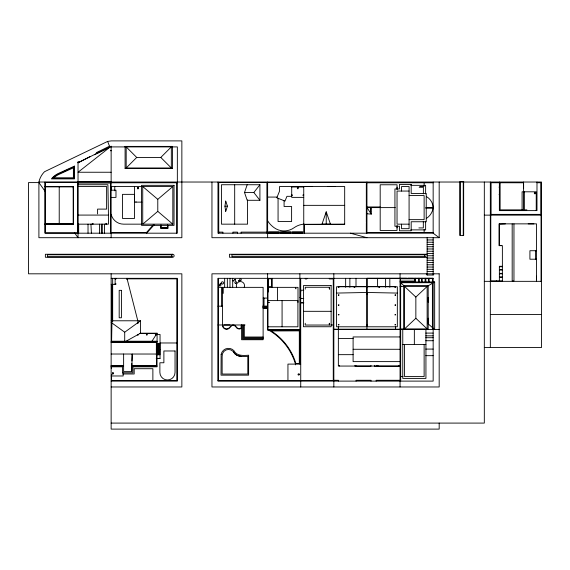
<?xml version="1.0" encoding="UTF-8"?>
<svg xmlns="http://www.w3.org/2000/svg" width="570" height="570" viewBox="0 0 570 570"><rect width="100%" height="100%" fill="white"/><g stroke="black" fill="none" stroke-linecap="round" stroke-linejoin="round"><path stroke-width="0.85" d="M297.996 302.406L297.996 287.358L267.629 287.358M123.626 354.02L123.626 371.626L131.748 371.626L132.204 354.02L131.941 360.903M131.848 363.482L131.748 366.061L157.028 366.061M224.929 206.205L225.684 201.089L227.459 206.205L225.684 211.32L224.929 206.205L227.459 206.205M247.558 199.935L247.558 224.16L221.459 224.16L221.459 184.737L259.92 184.737L259.92 200.291L247.181 200.291L244.516 192.517L247.181 184.737M330.529 224.373L326.225 211.833L321.929 224.373M244.188 287.358L244.295 287.152A4.133 4.133 0 0 0 240.326 281.544A4.133 4.133 0 0 0 236.664 287.358M426.282 273.814L427.137 275.018L433.157 275.018L433.863 273.814M151.47 341.986L157.085 333.194L140.491 333.194L125.457 341.565M244.516 192.517L253.842 192.517L259.92 184.737M52.412 178.41L52.732 178.075A19.238 19.238 0 0 1 58.689 173.836L74.014 166.846L74.014 178.41L52.426 178.41M153.344 224.794L146.54 232.439L111.136 232.439M146.625 233.187L154.192 224.808M172.418 168.485L171.328 167.979L160.79 157.441L136.714 157.441L126.184 167.979L125.094 168.485L125.094 146.397L172.418 146.397L172.418 168.485L125.094 168.485M160.79 157.441L171.328 146.91L172.418 146.397M415.851 318.288L427.137 328.897L404.565 328.897L415.851 318.288L415.851 297.07L427.137 286.461L427.137 329.496M172.831 224.16L157.783 211.37L157.783 199.329L172.831 186.54L172.831 224.16L142.735 224.16L142.735 186.54L172.831 186.54M142.735 224.16L157.783 211.37M111.136 237.704L111.136 146.241L78.033 172.247L111.136 172.247M124.709 341.986L124.709 332.203L140.491 320.782L140.491 333.194M427.892 286.005L434.661 281.951L434.661 329.496L427.764 323.532M109.504 146.205L96.337 152.653L96.829 153.665L108.022 148.179M78.147 162.707L111.136 146.241M78.902 162.336L90.11 156.543M94.392 154.748L96.786 153.572M106.027 149.012L104.025 149.725M106.163 148.948L108.079 147.737M107.645 141.41L44.503 171.727A20.791 20.791 0 0 0 38.903 182.029L38.903 237.704L181.859 237.704L181.859 140.89L111.314 140.89L107.645 141.41L109.917 147.288L109.44 147.074M110.765 150.558L111.136 150.423L110.765 150.494M336.549 293.08L366.439 292.474L366.439 326.788L336.549 326.788L336.549 286.76L397.34 286.76L397.34 326.788L367.479 326.788L367.479 292.474L397.34 293.08M111.136 146.91L125.3 146.91M172.183 146.91L177.348 146.91L177.348 233.187L44.923 233.187L44.923 182.029M110.765 150.829L111.136 150.829M79.764 161.709L78.033 161.709L78.033 237.704L74.428 232.624M78.033 162.464L78.646 162.464M78.033 162.835L78.404 162.464M78.033 181.659L111.136 181.659M38.903 182.029L541.5 182.029L541.5 347.55L484.322 347.55M267.629 182.478L366.945 182.478M111.136 182.778L177.348 182.778M366.945 182.778L433.157 182.778M523.595 182.778L491.091 182.721L491.091 214.377M536.983 182.721L540.745 182.721L540.745 214.377L490.335 214.377M78.033 183.07L110.53 183.07M366.375 183.982L366.375 202.521M523.595 184.024L523.595 188.542M78.033 184.737L107.908 184.737L108.428 213.893L108.428 224.16L78.033 224.16M410.849 185.335L425.626 185.335L425.626 193.864M305.734 186.54L312.652 186.54M328.113 186.54L335.032 186.54M44.923 186.54L73.516 186.54L73.516 224.16L44.923 224.16M78.033 186.54L106.618 186.54L106.618 209.105L97.591 209.105L97.591 213.893M111.136 186.54L141.909 186.54M419.705 186.54L424.13 186.54M73.516 186.903L45.251 186.867L45.251 223.832L73.188 223.832L73.188 186.867M291.705 186.989L303.746 186.989M397.041 187.074L397.105 189.247M499.064 187.124L499.605 187.124M419.171 187.295L423.375 187.295L423.375 193.914M111.136 190.181L115.981 190.181L115.981 197.405L111.136 197.405M409.082 191.057L397.041 191.057L397.041 224.16L409.082 224.16M73.516 191.955L73.273 186.903M499.064 194.648L499.605 194.648M291.705 194.94L292.403 194.94L292.403 195.567M303.803 194.997L302.991 194.94L302.991 195.567M409.082 195.567L424.13 195.567L424.13 219.642L409.082 219.642M291.705 196.322L286.924 196.322L285 201.089L276.828 197.776L279.549 191.057L279.549 186.54L344.679 186.54L344.679 224.373L303.447 224.373L344.679 224.16M73.516 196.401L73.516 201.246M267.629 197.078L277.113 197.078M303.746 197.377L291.705 197.377L291.705 186.54M141.909 202.129L134.492 202.129L134.492 186.54M366.375 203.568L366.375 222.101M303.746 205.35L344.679 205.35M73.516 206.91L73.516 208.869M366.945 206.96L380.226 206.96M395.274 207.608L366.945 207.608L371.291 214.12L366.945 213.764M425.769 207.608L433.157 207.608A13.21 13.21 0 0 0 426.559 196.664M425.769 208.2L433.157 208.2A15.39 15.39 0 0 1 426.36 218.453M370.621 208.356L370.621 210.465M522.726 209.867L500.118 209.867L500.118 182.778M526.894 209.867L524.343 209.867L524.343 191.805M370.621 211.135L370.621 212.638M73.516 212.874L73.516 214.833M78.033 215.082L108.428 215.082M484.322 215.132L541.5 215.132M366.375 223.198L366.375 232.318M44.923 224.067L73.516 224.067M141.866 224.16L123.605 224.16A12.818 12.818 0 0 1 111.136 214.299M499.37 224.16L505.383 223.86M304.501 224.893L304.501 232.539M167.53 227.679L161.004 227.679L161.004 225.364M397.041 227.915L397.105 225.813M418.872 227.922L423.325 227.922L423.325 221.303M410.82 229.881L425.626 229.881L425.626 221.352M218.738 232.125L222.92 232.125L222.92 233.187M266.903 232.125L241.074 232.125L241.074 233.187M267.629 232.083L303.746 232.083L303.746 186.54M366.945 232.439L433.157 232.439M439.178 182.029L439.178 237.704L433.157 233.187L217.975 233.187L217.975 182.029M439.178 237.704L211.955 237.704L211.955 182.029M427.137 239.963L433.157 239.963M427.137 242.214L433.157 242.214M427.137 244.473L433.157 244.473M499.37 245.463L501.707 245.649M427.137 246.732L433.157 246.732M427.137 248.99L433.157 248.99M536.534 250.722L529.915 250.722L529.915 259.208L536.534 259.208M427.137 251.249L433.157 251.249M427.137 253.5L433.157 253.5M427.137 254.256L229.475 254.256L229.475 257.262L427.137 257.262M427.137 255.759L433.157 255.759M427.137 258.018L433.157 258.018M427.137 260.276L433.157 260.276M427.137 262.535L433.157 262.535M427.137 264.786L433.157 264.786M502.377 266.29L499.37 266.29L499.37 281.338M499.37 266.746L502.377 266.746M427.137 267.045L433.157 267.045M427.137 269.304L433.157 269.304M499.37 269.603L502.377 269.603M499.37 270.052L502.377 270.052M427.137 271.562L433.157 271.562M499.37 273.365L502.377 273.365M499.37 273.814L502.377 273.814M536.534 276.193L536.534 278.944M499.37 276.899L502.377 276.899M499.37 277.355L502.377 277.355M111.136 278.331L177.348 278.331L177.348 381.109L111.136 381.109M400.055 278.331L217.975 278.331L217.975 381.109L433.157 381.109L433.157 278.274L367.251 278.274L367.251 286.76M414.753 278.331L433.157 278.331M127.174 278.844L176.871 278.844L176.871 380.568L111.585 380.568M267.936 278.801L271.712 278.801L271.712 286.674L267.936 286.674M414.753 278.78L400.503 278.78L400.503 281.153M115.14 279.086L115.888 279.086L115.888 278.331M138.004 321.573L127.174 279.086L126.426 279.086L126.426 278.331M502.377 280.889L490.791 280.889L490.791 215.132M400.055 281.038L415.053 281.038M484.322 281.338L541.5 281.338M434.661 281.951L400.055 281.943L404.002 285.891M400.803 282.706L432.402 282.706L432.402 329.496M115.14 283.596L115.888 283.596L115.888 284.352L111.136 284.352M400.055 286.461L403.817 286.461M404.565 329.496L404.565 286.461L427.137 286.461M329.389 289.026L329.389 287.273L305.249 287.273L305.249 289.14M218.274 287.358L263.119 287.358L263.119 339.727L241.602 339.727L241.602 324.978M296.222 288.712L295.531 288.712L295.531 287.358M300.739 290.216L303.746 290.216M300.739 291.12L300.739 291.876M267.936 291.876L268.477 291.876L268.477 287.358M366.439 294.284L367.479 294.284M299.877 297.412L300.739 297.412M428.191 297.433L428.191 302.243M263.119 298.082L267.629 298.082M300.739 298.438L303.746 298.438M267.936 300.604L297.911 300.604L297.911 326.788L267.936 326.788M267.936 302.406L269.681 302.406M300.704 302.556L303.753 302.556M300.704 303.012L303.753 303.012M263.119 305.335L264.017 305.335L264.017 298.082M217.975 306.168L222.485 306.168M263.119 306.168L267.629 306.168M263.119 306.354L267.629 306.354M263.119 306.774L267.629 306.774M263.119 306.952L267.629 306.952M263.119 307.373L267.629 307.373M263.119 307.551L267.629 307.551M263.119 307.978L267.629 307.978M263.119 308.156L267.629 308.156M303.447 311.32L331.134 311.32M490.335 314.448L541.5 314.448M428.191 318.167L428.191 322.99M111.136 320.782L140.491 320.782M217.975 324.978L245.057 324.978M329.325 325.043L329.325 323.268L329.389 325.043L305.192 325.043L305.249 323.268M330.899 324.978L333.265 324.978M366.439 324.978L367.479 324.978M404.116 328.904L400.653 328.904L400.653 286.461M333.842 329.189L400.055 329.189M267.629 329.496L299.877 329.496M333.842 329.496L439.178 329.496M299.877 330.294L267.629 330.294L267.629 273.814M425.769 333.094L433.157 333.094M139.942 333.557L156.28 333.557M156.28 334.462L155.375 334.462L155.375 335.06L156.28 335.06M157.028 334.462L160.042 334.462L160.042 358.402L156.28 358.395L160.042 358.402M425.769 335.83L433.157 335.83M263.119 337.02L244.309 337.02L244.309 324.978M400.055 336.948L353.101 336.948L353.101 361.615L400.055 361.615M425.769 337.711L433.157 337.711M263.119 337.917L243.404 337.917L243.404 324.978M338.359 338.523L353.172 338.523M263.119 338.822L242.499 338.822L242.499 324.978M425.769 340.725L433.157 340.725M111.136 341.231L157.028 341.231L157.028 366.809L132.952 366.809L132.952 372.83L122.422 372.83L122.422 366.809L111.136 366.809M111.136 341.986L157.085 341.986L157.085 333.194M111.136 342.435L155.824 342.435M160.042 342.976L176.871 342.976M156.28 343.475L160.042 343.475M156.28 344.23L160.042 344.23M402.762 344.544L425.933 344.544M156.28 344.985L160.042 344.985M156.28 345.741L160.042 345.755M156.28 346.51L160.042 346.496M156.28 347.251L160.042 347.237M156.28 348.006L160.042 347.985M156.28 348.762L160.042 348.762M425.769 349.082L433.157 349.082M353.101 349.282L400.055 349.282M156.28 349.517L160.042 349.517M156.28 349.531L160.042 349.531M156.28 350.279L160.042 350.279M156.28 351.013L160.042 351.013M156.28 351.761L160.042 351.776M156.28 352.531L160.042 352.531M156.28 353.279L160.042 353.279M111.136 354.02L160.042 354.034M338.359 354.661L353.172 354.661M160.042 354.789L156.28 354.789L157.028 354.789M425.769 355.666L433.157 355.666M233.472 351.961C236.265 356.991 242.927 356.727 247.808 356.314L247.808 374.041L222.136 374.041L222.136 356.314A6.363 6.363 0 0 1 233.151 351.498L234.099 352.851M300.739 364.102L287.943 364.102L287.943 380.653M338.359 365.455L339.307 365.455L339.307 366.061M400.055 365.455L399.1 365.455L399.1 366.061M111.136 365.605L123.626 365.605M155.824 365.605L131.748 365.605L131.748 371.626M111.136 366.061L123.626 366.061M400.055 366.061L338.359 366.061L338.359 329.496M122.742 373.977L134.185 373.977L134.185 368.712L152.874 368.712L152.874 380.568M111.136 375.979L123.17 375.979L123.17 372.858M400.682 376.592L403.011 376.592M333.842 380.283L338.416 380.283L338.416 381.109M400.055 380.283L376.15 380.283L376.15 381.109M300.739 380.511L333.265 380.511L333.265 278.937L329.325 278.937L329.325 278.331M217.975 380.653L300.739 380.653M111.136 386.973L181.859 386.973L181.859 273.814L28.5 273.814L28.5 182.599L38.903 182.599L45.087 191.299M111.136 423.09L484.322 423.09L484.322 182.029M350.393 233.187L366.945 237.704M125.094 146.397L126.184 146.91L136.714 157.441M268.99 330.294L270.9 331.427A57.955 57.955 0 0 1 295.467 364.102L295.467 364.857M124.709 332.203L111.136 322.421L111.948 322.421L111.585 341.986M142.735 186.54L157.783 199.329M404.565 286.461L415.851 297.07M253.842 192.517L259.92 200.291M100.47 151.47L98.76 152.311M90.936 224.16L91.392 233.187M541.051 215.132L541.051 281.338M536.983 182.029L536.983 210.615L499.37 210.615L499.37 182.029M536.534 281.338L536.534 223.86L499.064 223.86L499.064 245.649L502.377 245.649L502.377 281.338M536.235 210.615L536.235 191.805L522.091 191.805L522.091 210.615M535.422 250.722L535.422 259.208M533.891 223.86L528.205 223.86M523.595 182.029L523.595 210.615M513.962 223.86L513.962 280.889L512.181 280.889L512.181 223.86M499.37 223.86L499.37 245.649M496.356 280.889L496.356 281.338M490.335 182.029L490.335 347.55M463.253 182.029L463.253 235.446M460.239 182.029L460.239 235.446M439.178 423.09L439.178 429.11L111.136 429.11L111.136 273.814M433.157 182.029L433.157 233.187M433.157 237.704L433.157 275.018M432.402 278.331L432.402 281.951M429.139 278.331L429.139 281.951M428.384 278.331L428.384 281.951M428.191 329.496L428.191 285.556L403.66 285.556L403.66 329.496M428.099 298.937L428.099 300.746M428.099 319.806L428.099 321.601M427.137 237.704L427.137 275.018M425.933 329.496L425.933 378.402L402.762 378.402L402.762 329.496M425.868 278.331L425.868 281.951M425.12 278.331L425.12 281.951M424.13 182.778L424.13 185.792M424.13 229.425L424.13 232.439M424.13 344.544L424.13 376.592L404.565 376.592L404.565 344.544M422.228 278.331L422.228 281.951M421.472 278.331L421.472 281.951M419.335 278.331L419.335 281.951M418.58 278.274L418.587 281.951M415.509 278.331L415.509 281.951M415.053 278.274L415.053 281.943M414.753 278.274L414.753 281.951M414.347 329.496L414.347 344.544M413.499 278.274L407.956 278.274M413.471 281.943L413.471 282.699M412.723 282.699L412.723 281.943L400.803 281.951L400.803 286.461M406.617 278.274L400.774 278.274M401.558 191.057L401.558 186.54L409.082 186.54L409.082 228.677L401.558 228.677L401.558 224.16M400.682 329.496L400.682 381.109M400.055 273.814L400.055 386.973M399.235 365.327L399.235 366.189L377.732 366.189L377.732 365.327M397.041 189.247L397.041 184.773L380.19 184.773L380.19 230.437L397.041 230.437L397.041 225.663M395.537 326.667L395.537 329.189M394.875 286.76L394.875 287.423L395.537 287.423L395.537 286.461L338.359 286.461L338.359 287.387L338.986 287.387L338.986 286.76M389.823 278.331L389.823 287.301M385.605 278.331L385.605 287.301M379.591 286.76L379.591 287.423L378.801 287.423L378.801 286.76M377.86 366.061L377.86 365.455L376.677 365.455L376.677 366.061M377.589 278.331L377.589 286.76M376.791 365.349L376.791 366.168L374.383 366.168L374.383 365.349M371.291 207.608L371.291 214.12M370.977 365.455L370.977 366.168L355.716 366.168L355.716 365.349M371.02 381.109L371.02 380.283L356.079 380.283L356.079 381.109M367.244 286.461L367.244 294.284M366.945 182.029L366.945 233.187M366.945 324.978L366.945 329.496M366.688 278.331L366.688 286.76M366.617 286.461L366.617 294.284M366.375 182.478L366.375 233.187M356.001 278.331L356.001 286.76M355.83 366.061L355.83 365.455L354.911 365.455L354.911 366.061M354.818 286.76L354.818 287.387L354.084 287.387L354.084 286.76M349.866 278.331L349.866 287.301M345.648 278.331L345.648 287.301M338.359 326.667L338.359 329.189M333.842 273.814L333.842 386.973M330.336 224.16L322.114 224.16M329.325 287.273L329.325 289.14M326.225 211.833L326.225 224.373M306.817 278.331L306.817 278.937L305.278 278.937L305.278 278.331M304.501 224.16L304.501 233.187M302.927 233.187L292.538 233.187M302.592 232.083L292.36 232.083M300.704 278.331L300.739 386.973M299.877 273.814L299.877 364.102M291.063 233.187L280.682 233.187M290.721 232.083L280.49 232.083M284.088 200.726L284.088 206.497L291.605 206.497L291.605 221.545L278.067 221.545L278.067 198.282M282.079 300.604L282.079 326.788M279.065 233.187L268.684 233.187M278.987 232.083L268.755 232.083M277.562 287.358L277.562 300.654M272.118 278.331L272.118 287.358M268.142 278.331L268.142 287.358M267.936 278.331L267.936 329.496M267.629 182.029L267.629 237.704M266.903 233.187L266.903 182.507L218.738 182.507L218.738 233.187M241.267 324.978L240.989 328.113A3.164 3.164 0 0 1 236.671 327.38L234.455 325.235A3.684 3.684 0 0 0 231.84 325.235L229.297 327.793A3.748 3.748 0 0 1 222.906 326.012L222.849 324.978M237.462 233.187L237.462 232.125L232.916 232.125L232.916 233.187M234.683 184.737L234.683 224.16M232.681 278.331L232.681 287.358M230.109 324.978L224.088 324.978M229.974 278.331L229.974 287.358M227.352 278.331L227.352 287.358M225.684 201.089L225.684 202.792M225.684 209.618L225.684 211.32M224.644 278.331L224.644 287.358M223.233 288.114L223.233 293.379M222.485 287.358L222.485 324.978A4.083 4.083 0 0 0 230.187 327.123A3.349 3.349 0 0 1 236.115 327.123A3.498 3.498 0 0 0 241.602 328.064M221.58 287.358L221.58 306.168M218.274 278.331L218.274 380.653M176.593 182.778L176.593 233.187M168.05 225.364L168.05 228.37L160.526 228.37L160.526 225.364M167.573 224.879L167.616 227.772L160.904 227.772L160.975 224.872M156.579 341.986L156.579 366.061M135.995 201.702L135.995 202.129M127.174 278.331L127.174 279.086M115.14 278.331L115.14 284.352M114.777 186.54L114.777 190.822M112.668 278.331L112.668 321.537M112.397 321.273L112.397 284.622L111.862 284.622L111.862 321.273M111.585 284.352L111.585 321.537M111.585 374.326L111.585 381.109M111.535 186.54L111.535 190.181M111.285 365.762L111.285 368.469M110.53 182.029L110.53 233.187M106.618 224.16L106.618 223.404L105.87 223.404L105.87 224.16M104.445 224.16L104.445 233.187M102.294 224.16L102.294 233.187M101.374 224.16L101.374 233.187M99.444 224.16L99.444 233.187M93.017 224.16L93.017 223.404L92.269 223.404L92.269 224.16M88.022 224.16L88.022 233.187M78.66 224.16L78.66 233.187M67.175 224.16L62.664 224.16M59.223 186.867L59.223 223.832M58.325 224.16L50.958 224.16M45.472 186.54L45.472 191.955M45.237 186.54L45.237 182.336L77.719 182.336L77.719 232.873L45.237 232.873L45.237 224.16M267.629 220.825A24.987 24.987 0 0 0 274.17 227.729A17.114 17.114 0 0 0 294.091 227.729A19.48 19.48 0 0 1 303.746 224.16M241.16 356.314A8.97 8.97 0 0 1 234.377 353.208M234.541 279.799C235.667 282.207 236.272 277.782 234.541 279.799M221.139 354.355L221.025 375.153L248.62 375.153L248.62 355.203C243.661 355.63 236.607 356.15 233.978 350.735A7.481 7.481 0 0 0 221.139 354.355M232.966 280.654C233.479 282.257 234.213 279.514 232.966 280.654M238.623 280.803C239.136 282.406 239.877 279.663 238.623 280.803M220.269 283.433C220.604 285.207 221.751 282.392 220.269 283.433M54.207 177.512L53.908 177.79L73.388 177.79L73.388 167.815L58.952 174.399A18.632 18.632 0 0 0 54.2 177.512M74.485 166.119L58.489 173.408A19.701 19.701 0 0 0 51.4 178.88L74.485 178.88L74.485 166.119M172.453 254.762L172.354 254.776A1.019 1.019 0 0 0 172.354 256.742L47.424 256.757L47.424 254.762L172.453 254.762M425.469 254.762L425.37 254.776A1.019 1.019 0 0 0 425.37 256.742L231.969 256.757L231.969 254.762L425.469 254.762M171.328 146.91L126.184 146.91L126.184 167.979L171.328 167.979L171.328 146.91M463.659 181.616L459.833 181.616L459.833 235.446L463.659 235.446L463.659 181.616M411.184 184.431L399.449 184.431L399.449 188.948L394.932 188.948L394.932 226.269L399.449 226.269L399.449 230.779L411.184 230.779L411.184 221.751L426.232 221.751L426.232 193.465L411.184 193.465L411.184 184.431M174.035 185.335L141.531 185.335L141.531 225.364L174.035 225.364L174.035 185.335M138.339 187.523L137.498 187.523L137.498 188.756L138.339 188.756L138.339 187.523M298.238 187.445L297.39 187.445L297.39 188.713L298.238 188.713L298.238 187.445M138.218 187.637L137.619 187.637L137.619 188.634L138.218 188.634L138.218 187.637M535.486 192.624L534.375 192.624L534.375 193.736L535.486 193.736L535.486 192.624M535.259 192.895L534.632 192.895L534.632 193.522L535.259 193.522L535.259 192.895M134.52 194.356L122.486 194.356L122.486 218.438L134.52 218.438L134.52 194.356M370.621 208.136L370.557 210.686L370.621 208.136M370.621 210.929L370.557 212.852L370.621 210.929M172.617 254.256L45.379 254.256L45.379 257.262L172.617 257.262A1.503 1.503 0 0 0 174.128 255.759A1.503 1.503 0 0 0 172.617 254.256M439.178 273.814L211.955 273.814L211.955 386.973L439.178 386.973L439.178 273.814M331.134 285.599L303.447 285.599L303.447 326.738L331.134 326.738L331.134 285.599M121.417 290.344L119.187 290.344L119.187 317.789L121.417 317.789L121.417 290.344M338.865 294.882L338.359 294.882L338.359 295.395L338.865 295.395L338.865 294.882M395.537 294.882L395.003 294.882L395.003 295.417L395.537 295.417L395.537 294.882M338.865 304.907L338.359 304.907L338.359 305.42L338.865 305.42L338.865 304.907M395.537 304.886L395.003 304.886L395.003 305.42L395.537 305.42L395.537 304.886M338.865 314.448L338.359 314.448L338.359 314.954L338.865 314.954L338.865 314.448M395.537 314.448L395.003 314.448L395.003 314.982L395.537 314.982L395.537 314.448M138.218 322.421L137.47 322.421L137.47 323.176L138.218 323.176L138.218 322.421M395.537 324.444L395.003 324.444L395.003 324.978L395.537 324.978L395.537 324.444M338.865 324.472L338.359 324.472L338.359 324.978L338.865 324.978L338.865 324.472M299.314 330.857L271.206 330.949A58.518 58.518 0 0 1 294.818 360.304L295.88 363.539L299.314 363.539L299.314 330.857M138.218 334.462L137.47 334.462L137.47 335.06L138.218 335.06L138.218 334.462M147.096 334.462L146.404 334.462L146.404 335.06L147.096 335.06L147.096 334.462M175.047 350.978L163.882 350.978L163.882 362.762L159.878 362.762L159.878 372.395A7.581 7.581 0 0 0 167.459 379.976A7.581 7.581 0 0 0 175.047 372.395L175.047 350.978M113.131 372.873L112.411 372.873L112.411 374.041L113.131 374.041L113.131 372.873M112.974 373.086L112.618 373.749L112.974 373.086M299.172 374.091L298.146 374.091L298.146 374.875L299.172 374.875L299.172 374.091M299.015 374.219L298.324 374.219L298.324 374.761L299.015 374.761L299.015 374.219M235.268 283.197A0.869 0.869 0 0 0 236.579 282.442A0.869 0.869 0 0 0 235.268 281.687A0.869 0.869 0 0 0 235.268 283.197M240.041 280.49A0.841 0.841 0 0 0 241.302 279.763A0.841 0.841 0 0 0 240.041 279.029A0.841 0.841 0 0 0 240.041 280.49M219.593 285.855A0.869 0.869 0 0 0 220.904 285.1A0.869 0.869 0 0 0 219.593 284.344A0.869 0.869 0 0 0 219.593 285.855M221.894 283.91A1.147 1.147 0 0 0 223.611 282.919A1.147 1.147 0 0 0 221.894 281.929A1.147 1.147 0 0 0 221.894 283.91"/></g></svg>
